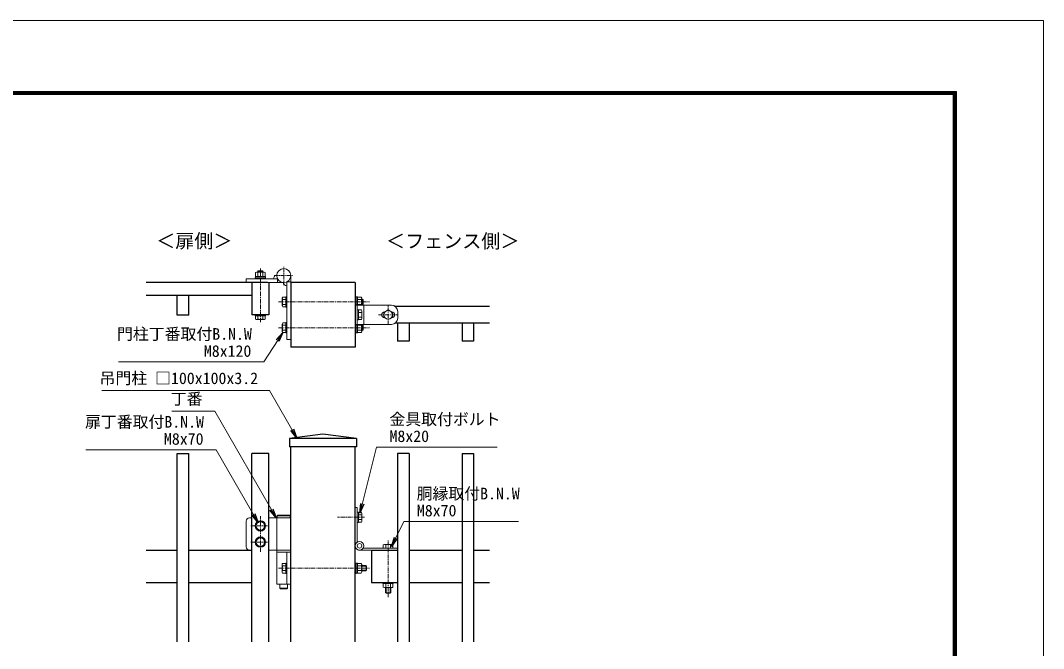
# Model space of a CAD drawing. Units: millimetres, scale not verified. Extents: x -4204 to 4196, y -2971 to 2969.
# Drawn here: x 1025 to 4196, y 1021 to 2969 of the extents above; entities that cross this region are included whole.
import ezdxf
from ezdxf.enums import TextEntityAlignment as Align

# ---------------------------------------------------------------- set-up
doc = ezdxf.new("R2010")
doc.units = ezdxf.units.MM
doc.header["$LTSCALE"] = 10
doc.linetypes.add('USER1', pattern=[2, 1.25, -0.25, 0.25, -0.25])
for name, color, linetype, lineweight in [('0-0_D-BMK', 2, 'USER1', 13), ('0-1_D-STR1', 1, 'Continuous', 25), ('0-2_D-STR3', 3, 'Continuous', 13), ('0-4_0', 7, 'Continuous', 25), ('0-A_D-STR-TXT', 7, 'Continuous', 13), ('0-B_D-TTL-TXT', 7, 'Continuous', 13), ('0-D_D-TTL', 7, 'Continuous', 13)]:
    doc.layers.add(name, color=color, linetype=linetype, lineweight=lineweight)
doc.styles.add('ＭＳ ゴシック', font='')
doc.styles.get('ＭＳ ゴシック').set_extended_font_data('MS Gothic')

# ---------------------------------------------------------------- blocks, each defined once
blk = doc.blocks.new('_OPEN')
at = {"layer": '0-4_0'}
blk.add_line((0, 0), (-10, 0), dxfattribs=at)
blk.add_lwpolyline([(-10, 1.667), (0, 0), (-10, -1.667)], dxfattribs=at)

msp = doc.modelspace()

# ---------------------------------------------------------------- linework, layer by layer
at = {"layer": '0-0_D-BMK'}
for p, q in [((1768.79, 2033.04), (1768.79, 2199.31)), ((1841.19, 2147.25), (1841.19, 2207.25)), ((1811.19, 2177.25), (1871.19, 2177.25)), ((1825.37, 2095.58), (2106.64, 2095.58)), ((2164.79, 2025.65), (2164.79, 2085.65)), ((2134.79, 2055.65), (2194.79, 2055.65)), ((1825.37, 2015.65), (2106.64, 2015.65)), ((1768.79, 1320.96), (1768.79, 1430.96)), ((2091.62, 1427.96), (2007.32, 1427.96)), ((1738.79, 1400.96), (1798.79, 1400.96)), ((1738.79, 1350.96), (1798.79, 1350.96)), ((2164.79, 1180.04), (2164.79, 1356.23)), ((1825.37, 1269.96), (2106.64, 1269.96))]:
    msp.add_line(p, q, dxfattribs=at)
at = {"layer": '0-1_D-STR1'}
for p, q in [((1790.79, 2155.65), (1414.58, 2155.65)), ((1742.79, 2155.65), (1742.79, 2055.65)), ((1794.79, 2155.65), (1794.79, 2055.65)), ((2062.79, 2155.65), (1862.79, 2155.65)), ((1862.79, 2155.65), (1862.79, 1955.65)), ((2062.79, 2155.65), (2062.79, 1955.65)), ((1742.79, 2115.65), (1414.58, 2115.65)), ((1510.79, 2055.05), (1510.79, 2115.65)), ((1546.79, 2055.05), (1546.79, 2115.65)), ((2478.49, 2081.65), (2186.79, 2081.65)), ((1546.79, 2055.05), (1510.79, 2055.05)), ((1794.79, 2055.65), (1742.79, 2055.65)), ((2478.49, 2029.65), (2186.79, 2029.65)), ((2193.79, 2029.65), (2193.79, 1973.65)), ((2229.79, 2029.65), (2229.79, 1973.65)), ((2393.79, 2029.65), (2393.79, 1973.65)), ((2429.79, 2029.65), (2429.79, 1973.65)), ((2229.79, 1973.65), (2193.79, 1973.65)), ((2429.79, 1973.65), (2393.79, 1973.65)), ((2062.79, 1955.65), (1862.79, 1955.65)), ((1962.79, 1685.96), (1858.79, 1671.96)), ((2066.79, 1671.96), (1962.79, 1685.96)), ((2066.79, 1671.96), (1858.79, 1671.96)), ((1858.79, 1671.96), (1858.79, 1645.96)), ((2066.79, 1671.96), (2066.79, 1645.96)), ((1510.8, 1625.96), (1546.8, 1625.96)), ((1510.8, 1041.39), (1510.8, 1625.96)), ((1546.8, 1041.39), (1546.8, 1625.96)), ((1794.8, 1625.96), (1742.8, 1625.96)), ((1742.8, 1041.39), (1742.8, 1625.96)), ((1794.8, 1041.39), (1794.8, 1625.96)), ((2066.79, 1645.96), (1858.79, 1645.96)), ((1862.79, 1041.39), (1862.79, 1645.96)), ((2062.79, 1041.39), (2062.79, 1645.96)), ((2229.79, 1625.96), (2193.79, 1625.96)), ((2193.79, 1625.96), (2193.79, 1041.39)), ((2229.79, 1625.96), (2229.79, 1041.39)), ((2393.79, 1625.96), (2429.79, 1625.96)), ((2393.79, 1625.96), (2393.79, 1041.39)), ((2429.79, 1625.96), (2429.79, 1041.39)), ((1414.58, 1325.96), (1510.8, 1325.96)), ((1546.8, 1325.96), (1742.8, 1325.96)), ((2112.79, 1325.96), (2193.79, 1325.96)), ((2112.79, 1325.96), (2112.79, 1225.96)), ((2229.79, 1325.96), (2393.79, 1325.96)), ((2429.79, 1325.96), (2478.49, 1325.96)), ((1414.58, 1225.96), (1510.8, 1225.96)), ((1546.8, 1225.96), (1742.8, 1225.96)), ((2112.79, 1225.96), (2193.79, 1225.96)), ((2229.79, 1225.96), (2393.79, 1225.96)), ((2429.79, 1225.96), (2478.49, 1225.96))]:
    msp.add_line(p, q, dxfattribs=at)
at = {"layer": '0-2_D-STR3'}
for p, q in [((1762.19, 2192.45), (1760.79, 2191.05)), ((1760.79, 2191.05), (1776.79, 2191.05)), ((1760.79, 2187.85), (1760.79, 2191.05)), ((1762.19, 2192.45), (1775.39, 2192.45)), ((1762.19, 2187.85), (1762.19, 2192.45)), ((1776.79, 2191.05), (1775.39, 2192.45)), ((1775.39, 2187.85), (1775.39, 2192.45)), ((1776.79, 2187.85), (1776.79, 2191.05)), ((1724.79, 2155.65), (1724.79, 2167.65)), ((1724.79, 2167.65), (1821.84, 2167.65)), ((1752.79, 2170.85), (1752.79, 2167.65)), ((1753.79, 2174.85), (1753.79, 2186.45)), ((1757.24, 2187.85), (1780.33, 2187.85)), ((1761.29, 2174.85), (1761.29, 2186.45)), ((1776.29, 2174.85), (1776.29, 2186.45)), ((1783.79, 2174.85), (1783.79, 2186.45)), ((1821.84, 2167.65), (1821.84, 2155.65)), ((1862.79, 2157.9), (1850.79, 2157.9)), ((1850.79, 2157.9), (1850.79, 1978.85)), ((1862.79, 2177.25), (1862.79, 1978.85)), ((1841.19, 2155.65), (1724.79, 2155.65)), ((1836.59, 2107.11), (1836.59, 2084.05)), ((1837.99, 2110.65), (1847.59, 2110.65)), ((1837.99, 2103.15), (1847.59, 2103.15)), ((1847.59, 2079.65), (1847.59, 2111.65)), ((1847.59, 2111.65), (1850.79, 2111.65)), ((2065.99, 2111.65), (2062.79, 2111.65)), ((2065.99, 2111.65), (2065.99, 2086.95)), ((2065.99, 2111.05), (2069.99, 2111.05)), ((2069.99, 2111.05), (2069.99, 2088.03)), ((2069.99, 2110.65), (2081.59, 2110.65)), ((2069.99, 2103.15), (2081.59, 2103.15)), ((2082.99, 2107.21), (2082.99, 2087.91)), ((2082.99, 2103.65), (2086.19, 2103.65)), ((2082.99, 2102.25), (2087.59, 2102.25)), ((2086.19, 2103.65), (2086.19, 2087.65)), ((2087.59, 2102.25), (2086.19, 2103.65)), ((2087.59, 2102.25), (2087.59, 2089.05)), ((1837.99, 2088.15), (1847.59, 2088.15)), ((1837.99, 2080.65), (1847.59, 2080.65)), ((1847.59, 2079.65), (1850.79, 2079.65)), ((2062.79, 2085.65), (2174.79, 2085.65)), ((2062.79, 2085.65), (2062.79, 2025.65)), ((2069.19, 2025.65), (2069.19, 2085.65)), ((2072.39, 2071.65), (2069.19, 2071.65)), ((2069.99, 2088.15), (2070.61, 2088.15)), ((2072.39, 2039.65), (2072.39, 2071.65)), ((2081.99, 2070.65), (2072.39, 2070.65)), ((2081.99, 2063.15), (2072.39, 2063.15)), ((2082.99, 2089.05), (2087.59, 2089.05)), ((2083.39, 2067.11), (2083.39, 2044.05)), ((2084.06, 2087.65), (2086.19, 2087.65)), ((2086.19, 2087.65), (2087.59, 2089.05)), ((2089.59, 2025.65), (2089.59, 2085.65)), ((2164.79, 2070.65), (2151.79, 2063.14)), ((2151.79, 2048.16), (2151.79, 2063.14)), ((2154.4, 2064.65), (2153.79, 2064.65)), ((2164.79, 2070.65), (2177.79, 2063.14)), ((2175.79, 2064.65), (2175.19, 2064.65)), ((2194.79, 2065.65), (2194.79, 2045.65)), ((1752.79, 2055.65), (1752.79, 2052.45)), ((1752.79, 2052.45), (1784.79, 2052.45)), ((1753.79, 2042.61), (1753.79, 2052.45)), ((1755.79, 2041.45), (1753.79, 2042.61)), ((1755.79, 2041.45), (1781.79, 2041.45)), ((1761.3, 2042.61), (1761.3, 2052.45)), ((1776.29, 2042.61), (1776.29, 2052.45)), ((1781.79, 2041.45), (1783.79, 2042.61)), ((1783.79, 2042.61), (1783.79, 2052.45)), ((1784.79, 2055.65), (1784.79, 2052.45)), ((1837.99, 2030.65), (1847.59, 2030.65)), ((1847.59, 1999.65), (1847.59, 2031.65)), ((1847.59, 2031.65), (1850.79, 2031.65)), ((2072.39, 2039.65), (2069.19, 2039.65)), ((2081.99, 2048.15), (2072.39, 2048.15)), ((2081.99, 2040.65), (2072.39, 2040.65)), ((2164.79, 2040.65), (2151.79, 2048.16)), ((2154.4, 2046.65), (2153.79, 2046.65)), ((2175.79, 2046.65), (2175.19, 2046.65)), ((1836.59, 2027.11), (1836.59, 2004.05)), ((1837.99, 2023.15), (1847.59, 2023.15)), ((1837.99, 2008.15), (1847.59, 2008.15)), ((1837.99, 2000.65), (1847.59, 2000.65)), ((1847.59, 1999.65), (1850.79, 1999.65)), ((2174.79, 2025.65), (2062.79, 2025.65)), ((2065.99, 1999.65), (2062.79, 1999.65)), ((2065.99, 2024.35), (2065.99, 1999.65)), ((2069.99, 2000.25), (2065.99, 2000.25)), ((2069.99, 2023.27), (2069.99, 2000.25)), ((2069.99, 2023.15), (2070.61, 2023.15)), ((2069.99, 2008.15), (2081.59, 2008.15)), ((2069.99, 2000.65), (2081.59, 2000.65)), ((2082.99, 2023.39), (2082.99, 2004.12)), ((2082.99, 2022.25), (2087.59, 2022.25)), ((2082.99, 2009.05), (2087.59, 2009.05)), ((2082.99, 2007.65), (2086.19, 2007.65)), ((2084.06, 2023.65), (2086.19, 2023.65)), ((2086.19, 2023.65), (2086.19, 2007.65)), ((2087.59, 2022.25), (2086.19, 2023.65)), ((2086.19, 2007.65), (2087.59, 2009.05)), ((2087.59, 2022.25), (2087.59, 2009.05)), ((1862.79, 1978.85), (1850.79, 1978.85)), ((1823.19, 1433.96), (1821.19, 1431.96)), ((1861.19, 1431.96), (1821.19, 1431.96)), ((1821.19, 1431.96), (1821.19, 1425.96)), ((1859.19, 1433.96), (1823.19, 1433.96)), ((1859.19, 1433.96), (1861.19, 1431.96)), ((1861.19, 1431.96), (1861.19, 1425.96)), ((2062.79, 1458.16), (2062.79, 1325.96)), ((2069.19, 1457.96), (2062.79, 1457.96)), ((2069.19, 1457.96), (2069.19, 1350.79)), ((2069.19, 1443.96), (2072.39, 1443.96)), ((2072.39, 1443.96), (2072.39, 1411.96)), ((2082.24, 1442.96), (2072.39, 1442.96)), ((2082.24, 1435.46), (2072.39, 1435.46)), ((2083.39, 1440.96), (2082.24, 1442.96)), ((2083.39, 1440.96), (2083.39, 1414.96)), ((1724.79, 1335.96), (1724.79, 1415.96)), ((1734.79, 1425.96), (1742.8, 1425.96)), ((1768.79, 1415.96), (1755.79, 1408.46)), ((1755.79, 1393.47), (1755.79, 1408.46)), ((1768.79, 1415.96), (1781.79, 1408.46)), ((1794.8, 1425.96), (1862.79, 1425.96)), ((1819.59, 1325.96), (1819.59, 1425.96)), ((1862.79, 1325.96), (1862.79, 1425.96)), ((2069.19, 1411.96), (2072.39, 1411.96)), ((2082.24, 1420.47), (2072.39, 1420.47)), ((2082.24, 1412.96), (2072.39, 1412.96)), ((2083.39, 1414.96), (2082.24, 1412.96)), ((1768.79, 1385.96), (1755.79, 1393.47)), ((1768.79, 1365.96), (1755.79, 1358.46)), ((1768.79, 1365.96), (1781.79, 1358.46)), ((2193.79, 1332.36), (2087.62, 1332.36)), ((2149.79, 1341.96), (2149.79, 1332.36)), ((2176.25, 1343.36), (2153.19, 1343.36)), ((2157.29, 1341.96), (2157.29, 1332.36)), ((2172.29, 1341.96), (2172.29, 1332.36)), ((2179.79, 1341.96), (2179.79, 1332.36)), ((1742.8, 1325.96), (1734.79, 1325.96)), ((1862.79, 1325.96), (1794.8, 1325.96)), ((1862.79, 1319.96), (1819.59, 1319.96)), ((1819.59, 1219.96), (1819.59, 1319.96)), ((1820.19, 1319.96), (1820.19, 1325.96)), ((1850.79, 1219.96), (1850.79, 1319.96)), ((1862.79, 1219.96), (1862.79, 1319.96)), ((2193.79, 1325.96), (2072.79, 1325.96)), ((1836.59, 1282.96), (1837.75, 1284.96)), ((1836.59, 1282.96), (1836.59, 1256.96)), ((1837.75, 1284.96), (1847.59, 1284.96)), ((1837.75, 1277.46), (1847.59, 1277.46)), ((2062.79, 1285.96), (2062.79, 1253.96)), ((2065.99, 1285.96), (2062.79, 1285.96)), ((2065.99, 1285.96), (2065.99, 1253.96)), ((2065.99, 1285.36), (2069.99, 1285.36)), ((2069.99, 1285.36), (2069.99, 1254.56)), ((2069.99, 1284.96), (2081.59, 1284.96)), ((2069.99, 1277.46), (2081.59, 1277.46)), ((2082.99, 1281.52), (2082.99, 1258.43)), ((2082.99, 1277.96), (2096.19, 1277.96)), ((2082.99, 1276.56), (2097.59, 1276.56)), ((2097.59, 1276.56), (2096.19, 1277.96)), ((2096.19, 1277.96), (2096.19, 1261.96)), ((2097.59, 1276.56), (2097.59, 1263.36)), ((1836.59, 1256.96), (1837.75, 1254.96)), ((1837.75, 1262.47), (1847.59, 1262.47)), ((1837.75, 1254.96), (1847.59, 1254.96)), ((1850.79, 1253.96), (1847.59, 1253.96)), ((2065.99, 1253.96), (2062.79, 1253.96)), ((2069.99, 1254.56), (2065.99, 1254.56)), ((2069.99, 1262.46), (2081.59, 1262.46)), ((2069.99, 1254.96), (2081.59, 1254.96)), ((2082.99, 1263.36), (2097.59, 1263.36)), ((2082.99, 1261.96), (2096.19, 1261.96)), ((2096.19, 1261.96), (2097.59, 1263.36)), ((1819.59, 1219.96), (1862.79, 1219.96)), ((1829.19, 1219.96), (1829.19, 1207.96)), ((1853.19, 1207.96), (1829.19, 1207.96)), ((1851.19, 1205.96), (1853.19, 1207.96)), ((1853.19, 1219.96), (1853.19, 1207.96)), ((2148.79, 1222.76), (2148.79, 1225.96)), ((2180.79, 1225.96), (2148.79, 1225.96)), ((2180.79, 1222.76), (2148.79, 1222.76)), ((2149.79, 1222.76), (2149.79, 1211.16)), ((2176.35, 1209.76), (2153.26, 1209.76)), ((2156.79, 1209.76), (2156.79, 1193.76)), ((2157.29, 1222.76), (2157.29, 1211.16)), ((2158.19, 1209.76), (2158.19, 1192.36)), ((2171.39, 1209.76), (2171.39, 1192.36)), ((2172.29, 1222.76), (2172.29, 1211.16)), ((2172.79, 1209.76), (2172.79, 1193.76)), ((2179.79, 1222.76), (2179.79, 1211.16)), ((2180.79, 1222.76), (2180.79, 1225.96)), ((2156.79, 1193.76), (2158.19, 1192.36)), ((2172.79, 1193.76), (2156.79, 1193.76)), ((2171.39, 1192.36), (2158.19, 1192.36)), ((2171.39, 1192.36), (2172.79, 1193.76))]:
    msp.add_line(p, q, dxfattribs=at)
for points in [[(1752.79, 2170.85), (1784.79, 2170.85), (1784.79, 2167.65)], [(1753.39, 2170.85), (1753.39, 2174.85), (1784.19, 2174.85), (1784.19, 2170.85)], [(2164.79, 2040.65), (2177.79, 2048.16), (2177.79, 2063.14)], [(1768.79, 1385.96), (1781.79, 1393.47), (1781.79, 1408.46)], [(1768.79, 1335.96), (1755.79, 1343.47), (1755.79, 1358.46)], [(1768.79, 1335.96), (1781.79, 1343.47), (1781.79, 1358.46)], [(1850.79, 1285.96), (1847.59, 1285.96), (1847.59, 1253.96)], [(1851.19, 1205.96), (1831.19, 1205.96), (1829.19, 1207.96)]]:
    msp.add_lwpolyline(points, dxfattribs=at)
for centre, radius in [((1841.19, 2177.25), 21.6), ((2164.79, 2055.65), 13), ((1768.79, 1400.96), 16), ((1768.79, 1400.96), 13), ((1768.79, 1350.96), 16), ((1768.79, 1350.96), 13), ((2076.19, 1339.36), 13.4), ((2076.19, 1339.36), 7)]:
    msp.add_circle(centre, radius, dxfattribs=at)
for centre, radius, start, end in [((1757.54, 2182.16), 5.7, 48.83491, 131.16509), ((1768.79, 2167.06), 20.79, 68.85295, 111.14705), ((1780.04, 2182.16), 5.7, 48.86505, 131.13495), ((1821.84, 2167.65), 12, 100.26018, 180), ((1850.79, 2157.9), 12, 190.26018, 270), ((1842.3, 2106.9), 5.71, 138.95661, 221.04339), ((1857.38, 2095.65), 20.79, 158.85295, 201.14705), ((2077.3, 2106.9), 5.7, 318.83491, 41.16509), ((2062.2, 2095.65), 20.79, 338.85295, 21.14705), ((1842.27, 2084.4), 5.69, 138.76361, 221.23639), ((2076.19, 2057.22), 31.43, 64.76136, 115.23864), ((2062.6, 2055.65), 20.79, 338.85295, 21.14705), ((2077.69, 2066.9), 5.71, 318.95661, 41.04339), ((2153.79, 2055.65), 9, 90, 270), ((2174.79, 2065.65), 20, 0, 90), ((2175.79, 2055.65), 9, 270, 90), ((1757.55, 2048.13), 6.68, 235.79454, 304.20546), ((1768.79, 2066.35), 24.9, 252.48215, 287.51785), ((1780.04, 2048.13), 6.68, 235.79454, 304.20546), ((1842.3, 2026.9), 5.71, 138.95661, 221.04339), ((2077.71, 2044.4), 5.69, 318.76361, 41.23639), ((2174.79, 2045.65), 20, 270, 0), ((1842.27, 2004.4), 5.69, 138.76361, 221.23639), ((1857.38, 2015.65), 20.79, 158.85295, 201.14705), ((2076.19, 2054.08), 31.43, 244.76136, 295.23864), ((2062.2, 2015.65), 20.79, 338.85295, 21.14705), ((2077.3, 2004.4), 5.7, 318.86505, 41.13495), ((2058.49, 1427.96), 24.9, 342.48215, 17.51785), ((2076.72, 1439.21), 6.68, 325.79454, 34.20546), ((1734.79, 1415.96), 10, 90, 180), ((2076.72, 1416.72), 6.68, 325.79454, 34.20546), ((1734.79, 1335.96), 10, 180, 270), ((2153.54, 1337.68), 5.69, 48.76361, 131.23639), ((2164.79, 1322.57), 20.79, 68.85295, 111.14705), ((2176.04, 1337.65), 5.71, 48.95661, 131.04339), ((1843.27, 1281.21), 6.68, 145.79454, 214.20546), ((1861.49, 1269.96), 24.9, 162.48215, 197.51785), ((2077.3, 1281.21), 5.7, 318.83491, 41.16509), ((2062.2, 1269.96), 20.79, 338.85295, 21.14705), ((1843.27, 1258.72), 6.68, 145.79454, 214.20546), ((2077.3, 1258.71), 5.7, 318.86505, 41.13495), ((2153.54, 1215.46), 5.7, 228.86505, 311.13495), ((2164.79, 1230.55), 20.79, 248.85295, 291.14705), ((2176.04, 1215.46), 5.7, 228.86505, 311.13495), ((2176.04, 1215.45), 5.7, 266.92019, 311.16509)]:
    msp.add_arc(centre, radius, start, end, dxfattribs=at)
at = {"layer": '0-A_D-STR-TXT'}
for points in [[(1329.22, 1909.51), (1779.92, 1909.51), (1836.92, 1998.96)], [(1277.44, 1820.67), (1797.05, 1820.67), (1881.13, 1675.03)], [(1494.84, 1756.49), (1627.83, 1756.49), (1816.64, 1427.7)], [(1227.43, 1636.96), (1631.86, 1636.96), (1761.32, 1412.66)], [(2502.82, 1645.37), (2128.84, 1645.37), (2077.8, 1442.57)], [(2569.03, 1414.65), (2213.7, 1414.65), (2176.38, 1338.76)]]:
    msp.add_lwpolyline(points, dxfattribs=at)
at = {"layer": '0-D_D-TTL', "color": 2}
msp.add_lwpolyline([(-4203.94, 2968.58), (4196.06, 2968.58), (4196.06, -2971.42), (-4203.94, -2971.42)], close=True, dxfattribs=at)
at = {"layer": '0-D_D-TTL'}
for points in [[(-3933.94, 2748.58), (3926.06, 2748.58), (3926.06, -2751.42), (-3933.94, -2751.42)], [(-3931.44, 2746.08), (3923.56, 2746.08), (3923.56, -2748.92), (-3931.44, -2748.92)], [(-3928.94, 2743.58), (3921.06, 2743.58), (3921.06, -2746.42), (-3928.94, -2746.42)], [(-3926.44, 2741.08), (3918.56, 2741.08), (3918.56, -2743.92), (-3926.44, -2743.92)], [(-3923.94, 2738.58), (3916.06, 2738.58), (3916.06, -2741.42), (-3923.94, -2741.42)]]:
    msp.add_lwpolyline(points, close=True, dxfattribs=at)

# ---------------------------------------------------------------- block references
at = {"layer": '0-A_D-STR-TXT', "xscale": 3, "yscale": 3}
for p, rotation in [((1837.99, 2000.65), 57.49271), ((1882.13, 1673.3), 300), ((2077.32, 1440.63), 255.87329), ((1762.32, 1410.93), 299.99189), ((1817.63, 1425.96), 299.86645), ((2175.49, 1336.96), 243.80897)]:
    msp.add_blockref('_OPEN', p, dxfattribs=dict(at, rotation=rotation))

# ---------------------------------------------------------------- texts
at = {"layer": '0-A_D-STR-TXT', "style": 'ＭＳ ゴシック'}
for s, p in [('門柱丁番取付B.N.W', (1324.46, 1967.47)), ('M8x120', (1593.63, 1914.57)), ('吊門柱 □100x100x3.2', (1270.4, 1830.11)), ('丁番', (1491.22, 1766.12)), ('扉丁番取付B.N.W', (1225.14, 1694.98)), ('金具取付ボルト', (2168.75, 1703.07)), ('M8x70', (1469.94, 1642.02)), ('M8x20', (2168.94, 1650.43)), ('胴縁取付B.N.W', (2253.04, 1472.52)), ('M8x70', (2253.8, 1419.71))]:
    msp.add_text(s, height=36.07, dxfattribs=at).set_placement(p, align=Align.BOTTOM_LEFT)
at = {"layer": '0-B_D-TTL-TXT', "style": 'ＭＳ ゴシック'}
for s, p in [('＜扉側＞', (1445.84, 2250.14)), ('＜フェンス側＞', (2158.12, 2249.79))]:
    msp.add_text(s, height=43.33, dxfattribs=at).set_placement(p, align=Align.BOTTOM_LEFT)

doc.saveas('drawing.dxf')
